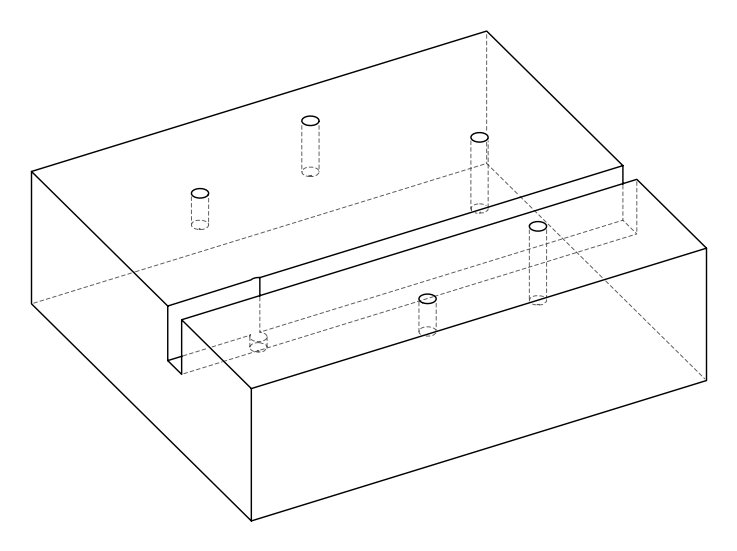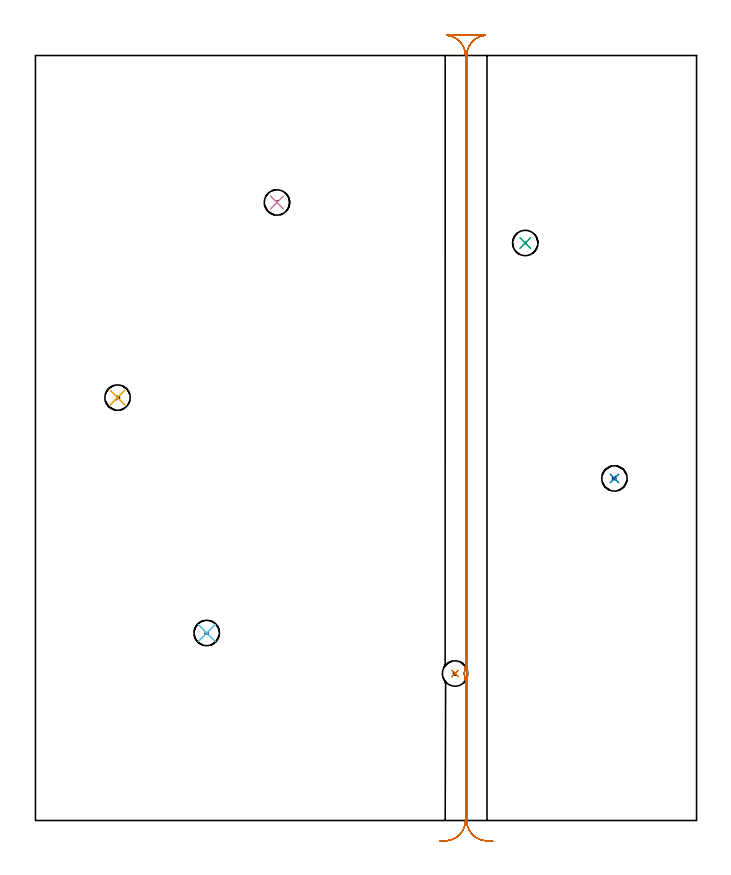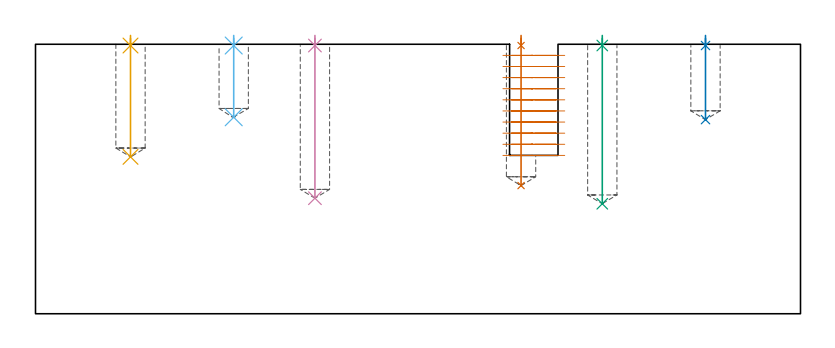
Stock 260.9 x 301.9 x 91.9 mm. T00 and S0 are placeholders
(PLAN: 13 operations, 2 tool changes, 14.8 min)
(1 SPOT_DRILL | STEP1POCKET | NXT0321_9005460120000 | 0.03 min | 1 mm3)
(2 SPOT_DRILL_1 | STEP1POCKET_1 | NXT0321_9005460120000 | 0.03 min | 1 mm3)
(3 SPOT_DRILL_2 | STEP1POCKET_2 | NXT0321_9005460120000 | 0.03 min | 2 mm3)
(4 SPOT_DRILL_3 | STEP1POCKET_3 | NXT0321_9005460120000 | 0.03 min | 0 mm3)
(5 SPOT_DRILL_4 | STEP1POCKET_4 | NXT0321_9005460120000 | 0.03 min | 2 mm3)
(6 SPOT_DRILL_5 | STEP1POCKET_5 | NXT0321_9005460120000 | 0.03 min | 1 mm3)
(7 DRILL_BLIND_HOLE_INTO_CENTER | STEP1POCKET | UGT0301_032 | 0.2 min | 3618 mm3)
(8 DRILL_BLIND_HOLE_INTO_CENTER_1 | STEP1POCKET_1 | UGT0301_032 | 0.11 min | 1854 mm3)
(9 DRILL_BLIND_HOLE_INTO_CENTER_2 | STEP1POCKET_2 | UGT0301_032 | 0.23 min | 4102 mm3)
(10 DRILL_BLIND_HOLE_INTO_CENTER_3 | STEP1POCKET_3 | UGT0301_032 | 0.22 min | 3954 mm3)
(11 DRILL_BLIND_HOLE_INTO_CENTER_4 | STEP1POCKET_4 | UGT0301_032 | 0.16 min | 2850 mm3)
(12 DRILL_BLIND_HOLE_INTO_CENTER_5 | STEP1POCKET_5 | UGT0301_032 | 0.11 min | 1792 mm3)
(13 MILL_RECTANGULAR_SLOT | SLOT_RECTANGULAR | NXT0201_012 | Follow Part, ap 4, ae 75% | 13.6 min | 186029 mm3)
(TOOL NXT0321_9005460120000 | NC Spot Drill, 142deg, 12mm, Carbide, Uncoated | D12 PA142 FL30 Z2)
(TOOL UGT0301_032 | Twist Drill 10 mm | D10 PA118 FL87 Z2)
(TOOL NXT0201_012 | ENDMILL 16mm [2P460-1600-NA 1630] | D16 FL38 Z6)
(OP 1 SPOT_DRILL)
G17 G21 G94 G90
T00 M6
G54
G17 G0 G90 X165.6 Y58. S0 M3
G43 Z101.9 H0
G94 G81 G98 Z91.47 F250. R94.9
G80
M5
M2
(OP 2 SPOT_DRILL_1)
G17 G21 G94 G90
T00 M6
G54
G17 G0 G90 X228.5 Y135. S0 M3
G43 Z101.9 H0
G94 G81 G98 Z91.47 F250. R94.9
G80
M5
M2
(OP 3 SPOT_DRILL_2)
G17 G21 G94 G90
T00 M6
G54
G17 G0 G90 X193.3 Y227.9 S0 M3
G43 Z101.9 H0
G94 G81 G98 Z91.47 F250. R94.9
G80
M5
M2
(OP 4 SPOT_DRILL_3)
G17 G21 G94 G90
T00 M6
G54
G17 G0 G90 X95.3 Y243.9 S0 M3
G43 Z101.9 H0
G94 G81 G98 Z91.47 F250. R94.9
G80
M5
M2
(OP 5 SPOT_DRILL_4)
G17 G21 G94 G90
T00 M6
G54
G17 G0 G90 X32.4 Y166.9 S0 M3
G43 Z101.9 H0
G94 G81 G98 Z91.47 F250. R94.9
G80
M5
M2
(OP 6 SPOT_DRILL_5)
G17 G21 G94 G90
T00 M6
G54
G17 G0 G90 X67.6 Y74. S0 M3
G43 Z101.9 H0
G94 G81 G98 Z91.47 F250. R94.9
G80
M5
M2
(OP 7 DRILL_BLIND_HOLE_INTO_CENTER)
G17 G21 G94 G90
T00 M6
G54
G17 G0 G90 X165.6 Y58. S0 M3
G43 Z101.9 H0
G94 G81 G98 Z43.7 F250. R93.9
G80
M5
M2
(OP 8 DRILL_BLIND_HOLE_INTO_CENTER_1)
G17 G21 G94 G90
T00 M6
G54
G17 G0 G90 X228.5 Y135. S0 M3
G43 Z101.9 H0
G94 G81 G98 Z66.2 F250. R93.9
G80
M5
M2
(OP 9 DRILL_BLIND_HOLE_INTO_CENTER_2)
G17 G21 G94 G90
T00 M6
G54
G17 G0 G90 X193.3 Y227.9 S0 M3
G43 Z101.9 H0
G94 G81 G98 Z37.5 F250. R93.9
G80
M5
M2
(OP 10 DRILL_BLIND_HOLE_INTO_CENTER_3)
G17 G21 G94 G90
T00 M6
G54
G17 G0 G90 X95.3 Y243.9 S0 M3
G43 Z101.9 H0
G94 G81 G98 Z39.4 F250. R93.9
G80
M5
M2
(OP 11 DRILL_BLIND_HOLE_INTO_CENTER_4)
G17 G21 G94 G90
T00 M6
G54
G17 G0 G90 X32.4 Y166.9 S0 M3
G43 Z101.9 H0
G94 G81 G98 Z53.5 F250. R93.9
G80
M5
M2
(OP 12 DRILL_BLIND_HOLE_INTO_CENTER_5)
G17 G21 G94 G90
T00 M6
G54
G17 G0 G90 X67.6 Y74. S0 M3
G43 Z101.9 H0
G94 G81 G98 Z67. F250. R93.9
G80
M5
M2
(OP 13 MILL_RECTANGULAR_SLOT)
G17 G21 G94 G90
T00 M6
G54
G17 G0 G90 X180.497 Y-8.23 S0 M3
G43 Z101.9 H1
Z88.11
G94 G1 X177.508 Y-7.97 F250.
G2 X170.2 Y0. R8. F500.
G1 Y301.9
G2 X177.508 Y309.87 R8.
G1 Y309.9
X162.392
Y309.87
G2 X169.7 Y301.9 R8.
G1 Y61.129
G2 X169.063 Y58. R8.
X169.7 Y54.871 R8.
G1 Y0.
G2 X162.392 Y-7.97 R8.
G1 X159.403 Y-8.23 F250.
G0 X180.497 Z84.32
G1 X177.508 Y-7.97
G2 X170.2 Y0. R8. F500.
G1 Y301.9
G2 X177.508 Y309.87 R8.
G1 Y309.9
X162.392
Y309.87
G2 X169.7 Y301.9 R8.
G1 Y61.129
G2 X169.063 Y58. R8.
X169.7 Y54.871 R8.
G1 Y0.
G2 X162.392 Y-7.97 R8.
G1 X159.403 Y-8.23 F250.
G0 X180.497 Z80.53
G1 X177.508 Y-7.97
G2 X170.2 Y0. R8. F500.
G1 Y301.9
G2 X177.508 Y309.87 R8.
G1 Y309.9
X162.392
Y309.87
G2 X169.7 Y301.9 R8.
G1 Y61.129
G2 X169.063 Y58. R8.
X169.7 Y54.871 R8.
G1 Y0.
G2 X162.392 Y-7.97 R8.
G1 X159.403 Y-8.23 F250.
G0 X180.497 Z76.74
G1 X177.508 Y-7.97
G2 X170.2 Y0. R8. F500.
G1 Y301.9
G2 X177.508 Y309.87 R8.
G1 Y309.9
X162.392
Y309.87
G2 X169.7 Y301.9 R8.
G1 Y61.129
G2 X169.063 Y58. R8.
X169.7 Y54.871 R8.
G1 Y0.
G2 X162.392 Y-7.97 R8.
G1 X159.403 Y-8.23 F250.
G0 X180.497 Z72.95
G1 X177.508 Y-7.97
G2 X170.2 Y0. R8. F500.
G1 Y301.9
G2 X177.508 Y309.87 R8.
G1 Y309.9
X162.392
Y309.87
G2 X169.7 Y301.9 R8.
G1 Y61.129
G2 X169.063 Y58. R8.
X169.7 Y54.871 R8.
G1 Y0.
G2 X162.392 Y-7.97 R8.
G1 X159.403 Y-8.23 F250.
G0 X180.497 Z69.16
G1 X177.508 Y-7.97
G2 X170.2 Y0. R8. F500.
G1 Y301.9
G2 X177.508 Y309.87 R8.
G1 Y309.9
X162.392
Y309.87
G2 X169.7 Y301.9 R8.
G1 Y61.129
G2 X169.063 Y58. R8.
X169.7 Y54.871 R8.
G1 Y0.
G2 X162.392 Y-7.97 R8.
G1 X159.403 Y-8.23 F250.
G0 X180.497 Z65.37
G1 X177.508 Y-7.97
G2 X170.2 Y0. R8. F500.
G1 Y301.9
G2 X177.508 Y309.87 R8.
G1 Y309.9
X162.392
Y309.87
G2 X169.7 Y301.9 R8.
G1 Y61.129
G2 X169.063 Y58. R8.
X169.7 Y54.871 R8.
G1 Y0.
G2 X162.392 Y-7.97 R8.
G1 X159.403 Y-8.23 F250.
G0 X180.497 Z61.58
G1 X177.508 Y-7.97
G2 X170.2 Y0. R8. F500.
G1 Y301.9
G2 X177.508 Y309.87 R8.
G1 Y309.9
X162.392
Y309.87
G2 X169.7 Y301.9 R8.
G1 Y61.129
G2 X169.063 Y58. R8.
X169.7 Y54.871 R8.
G1 Y0.
G2 X162.392 Y-7.97 R8.
G1 X159.403 Y-8.23 F250.
G0 X180.497 Z57.79
G1 X177.508 Y-7.97
G2 X170.2 Y0. R8. F500.
G1 Y301.9
G2 X177.508 Y309.87 R8.
G1 Y309.9
X162.392
Y309.87
G2 X169.7 Y301.9 R8.
G1 Y61.129
G2 X169.063 Y58. R8.
X169.7 Y54.871 R8.
G1 Y0.
G2 X162.392 Y-7.97 R8.
G1 X159.403 Y-8.23 F250.
G0 X180.497 Z54.
G1 X177.508 Y-7.97
G2 X170.2 Y0. R8. F500.
G1 Y301.9
G2 X177.508 Y309.87 R8.
G1 Y309.9
X162.392
Y309.87
G2 X169.7 Y301.9 R8.
G1 Y61.129
G2 X169.063 Y58. R8.
X169.7 Y54.871 R8.
G1 Y0.
G2 X162.392 Y-7.97 R8.
G1 X159.403 Y-8.23 F250.
G0 Z101.9
M5
M2
